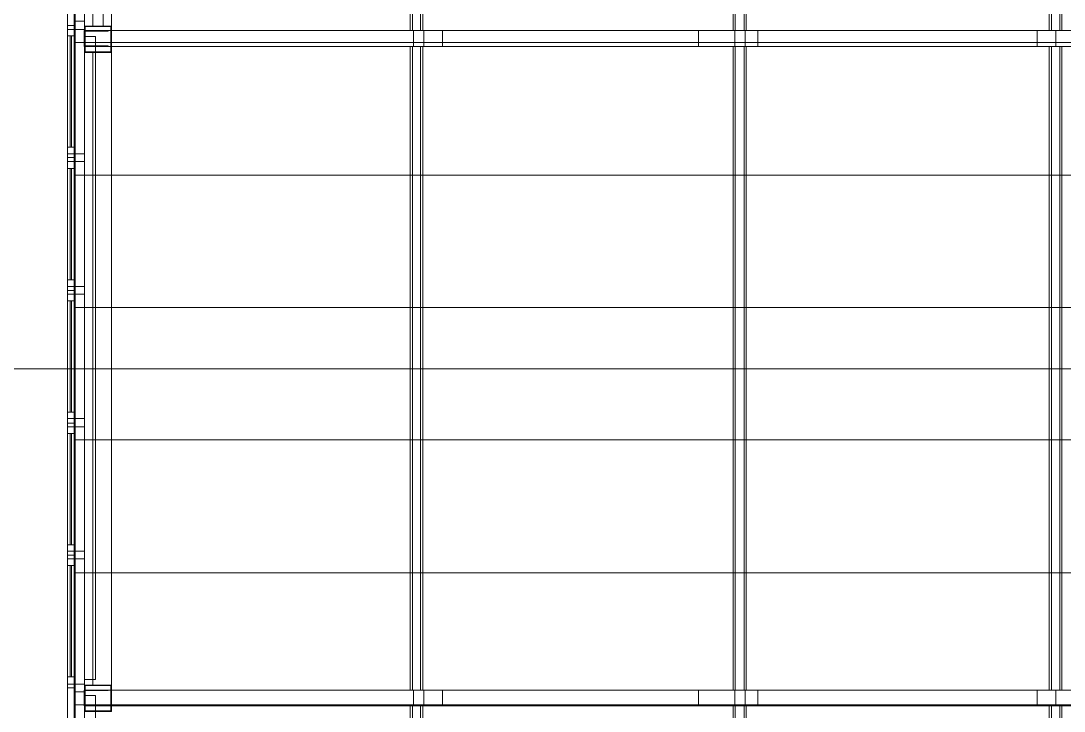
# Model space of a CAD drawing. Header units: centimetres. Extents: x 2816 to 28192, y 2553 to 18332.
# Drawn here: x 6636 to 8636, y 7887 to 9210 of the extents above; entities that cross this region are included whole.
import ezdxf

# ---------------------------------------------------------------- set-up
doc = ezdxf.new("R2010")
doc.units = ezdxf.units.CM
for name, color, linetype in [('PDF_Dera 3D', 7, 'Continuous'), ('PDF_Dyert dhe Dritaret 2D', 7, 'Continuous'), ('PDF_Kaprijatat', 7, 'Continuous'), ('PDF_Numrat e Kuotimit', 7, 'Continuous'), ('PDF_Paneli', 30, 'Continuous'), ('PDF_Shtyllat e Paneleve', 7, 'Continuous'), ('PDF_Themeli', 7, 'Continuous'), ('PDF_Trajet', 7, 'Continuous')]:
    doc.layers.add(name, color=color, linetype=linetype)
doc.layers.add('PDF_Panel Kulmii', color=7, linetype='Continuous', true_color=0xfafafa)
doc.layers.add('PDF_Shtyllat', color=7, linetype='Continuous', true_color=0xfafafa)

msp = doc.modelspace()

# ---------------------------------------------------------------- linework, layer by layer
at = {"layer": 'PDF_Dera 3D', "lineweight": 0}
for points in [[(6725.3, 9193.8), (6725.3, 9193.8)], [(6737.9, 8955.2), (6737.9, 9193.8), (6725.3, 9193.8), (6725.3, 8955.2)], [(6737.9, 9193.8), (6737.9, 8955.2), (6725.3, 8955.2), (6725.3, 9193.8), (6737.9, 9193.8)], [(6725.3, 9193.8), (6725.3, 9193.8)], [(6737.9, 9193.8), (6737.9, 9193.8)], [(6737.9, 9193.8), (6737.9, 9193.8)], [(6737.9, 9181.2), (6725.3, 9181.2)], [(6737.9, 9181.2), (6725.3, 9181.2)], [(6725.3, 8967.8), (6725.3, 9181.2), (6725.3, 8967.8)], [(6725.3, 9181.2), (6725.3, 9181.2)], [(6725.3, 9181.2), (6725.3, 9181.2)], [(6730.5, 9181.2), (6730.5, 9181.2)], [(6732.6, 8967.8), (6732.6, 9181.2), (6730.5, 9181.2), (6730.5, 8967.8)], [(6732.6, 9181.2), (6732.6, 8967.8), (6730.5, 8967.8), (6730.5, 9181.2), (6732.6, 9181.2)], [(6730.5, 9181.2), (6730.5, 9181.2)], [(6732.6, 9181.2), (6732.6, 9181.2)], [(6737.9, 9181.2), (6737.9, 8967.8), (6737.9, 9181.2)], [(6737.9, 9181.2), (6737.9, 9181.2)], [(6737.9, 9181.2), (6737.9, 9181.2)], [(6737.9, 8967.8), (6725.3, 8967.8), (6737.9, 8967.8)], [(6725.3, 8967.8), (6725.3, 8967.8)], [(6725.3, 8967.8), (6725.3, 8967.8)], [(6732.6, 8967.8), (6730.5, 8967.8)], [(6730.5, 8967.8), (6730.5, 8967.8)], [(6730.5, 8967.8), (6730.5, 8967.8)], [(6732.6, 8967.8), (6732.6, 8967.8)], [(6732.6, 8967.8), (6732.6, 8967.8)], [(6737.9, 8967.8), (6737.9, 8967.8)], [(6737.9, 8967.8), (6737.9, 8967.8)], [(6737.9, 8955.2), (6725.3, 8955.2)], [(6725.3, 8955.2), (6725.3, 8955.2)], [(6725.3, 8955.2), (6725.3, 8955.2)], [(6737.9, 8955.2), (6737.9, 8955.2)], [(6737.9, 8955.2), (6737.9, 8955.2)], [(6725.3, 8940.5), (6725.3, 8940.5)], [(6737.9, 8700.9), (6737.9, 8940.5), (6725.3, 8940.5), (6725.3, 8700.9)], [(6737.9, 8940.5), (6737.9, 8700.9), (6725.3, 8700.9), (6725.3, 8940.5), (6737.9, 8940.5)], [(6725.3, 8940.5), (6725.3, 8940.5)], [(6737.9, 8926.8), (6725.3, 8926.8)], [(6737.9, 8926.8), (6725.3, 8926.8)], [(6725.3, 8713.5), (6725.3, 8926.8), (6725.3, 8713.5)], [(6725.3, 8926.8), (6725.3, 8926.8)], [(6725.3, 8926.8), (6725.3, 8926.8)], [(6730.5, 8926.8), (6730.5, 8926.8)], [(6732.6, 8713.5), (6732.6, 8926.8), (6730.5, 8926.8), (6730.5, 8713.5)], [(6732.6, 8926.8), (6732.6, 8713.5), (6730.5, 8713.5), (6730.5, 8926.8), (6732.6, 8926.8)], [(6730.5, 8926.8), (6730.5, 8926.8)], [(6732.6, 8926.8), (6732.6, 8926.8)], [(6737.9, 8940.5), (6737.9, 8940.5)], [(6737.9, 8940.5), (6737.9, 8940.5)], [(6737.9, 8926.8), (6737.9, 8713.5), (6737.9, 8926.8)], [(6737.9, 8926.8), (6737.9, 8926.8)], [(6737.9, 8926.8), (6737.9, 8926.8)], [(6737.9, 8713.5), (6725.3, 8713.5), (6737.9, 8713.5)], [(6725.3, 8713.5), (6725.3, 8713.5)], [(6725.3, 8713.5), (6725.3, 8713.5)], [(6732.6, 8713.5), (6730.5, 8713.5)], [(6730.5, 8713.5), (6730.5, 8713.5)], [(6730.5, 8713.5), (6730.5, 8713.5)], [(6732.6, 8713.5), (6732.6, 8713.5)], [(6732.6, 8713.5), (6732.6, 8713.5)], [(6737.9, 8713.5), (6737.9, 8713.5)], [(6737.9, 8713.5), (6737.9, 8713.5)], [(6737.9, 8700.9), (6725.3, 8700.9)], [(6725.3, 8700.9), (6725.3, 8700.9)], [(6725.3, 8700.9), (6725.3, 8700.9)], [(6725.3, 8686.1), (6725.3, 8686.1)], [(6737.9, 8447.5), (6737.9, 8686.1), (6725.3, 8686.1), (6725.3, 8447.5)], [(6737.9, 8686.1), (6737.9, 8447.5), (6725.3, 8447.5), (6725.3, 8686.1), (6737.9, 8686.1)], [(6725.3, 8686.1), (6725.3, 8686.1)], [(6737.9, 8700.9), (6737.9, 8700.9)], [(6737.9, 8700.9), (6737.9, 8700.9)], [(6737.9, 8686.1), (6737.9, 8686.1)], [(6737.9, 8686.1), (6737.9, 8686.1)], [(6737.9, 8673.5), (6725.3, 8673.5)], [(6737.9, 8673.5), (6725.3, 8673.5)], [(6725.3, 8460.2), (6725.3, 8673.5), (6725.3, 8460.2)], [(6725.3, 8673.5), (6725.3, 8673.5)], [(6725.3, 8673.5), (6725.3, 8673.5)], [(6730.5, 8673.5), (6730.5, 8673.5)], [(6732.6, 8460.2), (6732.6, 8673.5), (6730.5, 8673.5), (6730.5, 8460.2)], [(6732.6, 8673.5), (6732.6, 8460.2), (6730.5, 8460.2), (6730.5, 8673.5), (6732.6, 8673.5)], [(6730.5, 8673.5), (6730.5, 8673.5)], [(6732.6, 8673.5), (6732.6, 8673.5)], [(6737.9, 8673.5), (6737.9, 8460.2), (6737.9, 8673.5)], [(6737.9, 8673.5), (6737.9, 8673.5)], [(6737.9, 8673.5), (6737.9, 8673.5)], [(6737.9, 8460.2), (6725.3, 8460.2), (6737.9, 8460.2)], [(6725.3, 8460.2), (6725.3, 8460.2)], [(6725.3, 8460.2), (6725.3, 8460.2)], [(6737.9, 8447.5), (6725.3, 8447.5)], [(6725.3, 8447.5), (6725.3, 8447.5)], [(6725.3, 8447.5), (6725.3, 8447.5)], [(6732.6, 8460.2), (6730.5, 8460.2)], [(6730.5, 8460.2), (6730.5, 8460.2)], [(6730.5, 8460.2), (6730.5, 8460.2)], [(6732.6, 8460.2), (6732.6, 8460.2)], [(6732.6, 8460.2), (6732.6, 8460.2)], [(6737.9, 8460.2), (6737.9, 8460.2)], [(6737.9, 8460.2), (6737.9, 8460.2)], [(6737.9, 8447.5), (6737.9, 8447.5)], [(6737.9, 8447.5), (6737.9, 8447.5)], [(6725.3, 8431.8), (6725.3, 8431.8)], [(6737.9, 8193.2), (6737.9, 8431.8), (6725.3, 8431.8), (6725.3, 8193.2)], [(6737.9, 8431.8), (6737.9, 8193.2), (6725.3, 8193.2), (6725.3, 8431.8), (6737.9, 8431.8)], [(6725.3, 8431.8), (6725.3, 8431.8)], [(6737.9, 8431.8), (6737.9, 8431.8)], [(6737.9, 8431.8), (6737.9, 8431.8)], [(6737.9, 8419.2), (6725.3, 8419.2)], [(6737.9, 8419.2), (6725.3, 8419.2)], [(6725.3, 8205.8), (6725.3, 8419.2), (6725.3, 8205.8)], [(6725.3, 8419.2), (6725.3, 8419.2)], [(6725.3, 8419.2), (6725.3, 8419.2)], [(6730.5, 8419.2), (6730.5, 8419.2)], [(6732.6, 8205.8), (6732.6, 8419.2), (6730.5, 8419.2), (6730.5, 8205.8)], [(6732.6, 8419.2), (6732.6, 8205.8), (6730.5, 8205.8), (6730.5, 8419.2), (6732.6, 8419.2)], [(6730.5, 8419.2), (6730.5, 8419.2)], [(6732.6, 8419.2), (6732.6, 8419.2)], [(6737.9, 8419.2), (6737.9, 8205.8), (6737.9, 8419.2)], [(6737.9, 8419.2), (6737.9, 8419.2)], [(6737.9, 8419.2), (6737.9, 8419.2)], [(6737.9, 8205.8), (6725.3, 8205.8), (6737.9, 8205.8)], [(6725.3, 8205.8), (6725.3, 8205.8)], [(6725.3, 8205.8), (6725.3, 8205.8)], [(6732.6, 8205.8), (6730.5, 8205.8)], [(6730.5, 8205.8), (6730.5, 8205.8)], [(6730.5, 8205.8), (6730.5, 8205.8)], [(6732.6, 8205.8), (6732.6, 8205.8)], [(6732.6, 8205.8), (6732.6, 8205.8)], [(6737.9, 8205.8), (6737.9, 8205.8)], [(6737.9, 8205.8), (6737.9, 8205.8)], [(6737.9, 8193.2), (6725.3, 8193.2)], [(6725.3, 8193.2), (6725.3, 8193.2)], [(6725.3, 8193.2), (6725.3, 8193.2)], [(6737.9, 8193.2), (6737.9, 8193.2)], [(6737.9, 8193.2), (6737.9, 8193.2)], [(6725.3, 8178.5), (6725.3, 8178.5)], [(6737.9, 7938.8), (6737.9, 8178.5), (6725.3, 8178.5), (6725.3, 7938.8)], [(6737.9, 8178.5), (6737.9, 7938.8), (6725.3, 7938.8), (6725.3, 8178.5), (6737.9, 8178.5)], [(6725.3, 8178.5), (6725.3, 8178.5)], [(6737.9, 8165.9), (6725.3, 8165.9)], [(6737.9, 8165.9), (6725.3, 8165.9)], [(6725.3, 7952.5), (6725.3, 8165.9), (6725.3, 7952.5)], [(6725.3, 8165.9), (6725.3, 8165.9)], [(6725.3, 8165.9), (6725.3, 8165.9)], [(6730.5, 8165.9), (6730.5, 8165.9)], [(6732.6, 7952.5), (6732.6, 8165.9), (6730.5, 8165.9), (6730.5, 7952.5)], [(6732.6, 8165.9), (6732.6, 7952.5), (6730.5, 7952.5), (6730.5, 8165.9), (6732.6, 8165.9)], [(6730.5, 8165.9), (6730.5, 8165.9)], [(6732.6, 8165.9), (6732.6, 8165.9)], [(6737.9, 8178.5), (6737.9, 8178.5)], [(6737.9, 8178.5), (6737.9, 8178.5)], [(6737.9, 8165.9), (6737.9, 7952.5), (6737.9, 8165.9)], [(6737.9, 8165.9), (6737.9, 8165.9)], [(6737.9, 8165.9), (6737.9, 8165.9)], [(6737.9, 7952.5), (6725.3, 7952.5), (6737.9, 7952.5)], [(6725.3, 7952.5), (6725.3, 7952.5)], [(6725.3, 7952.5), (6725.3, 7952.5)], [(6732.6, 7952.5), (6730.5, 7952.5)], [(6730.5, 7952.5), (6730.5, 7952.5)], [(6730.5, 7952.5), (6730.5, 7952.5)], [(6732.6, 7952.5), (6732.6, 7952.5)], [(6732.6, 7952.5), (6732.6, 7952.5)], [(6737.9, 7952.5), (6737.9, 7952.5)], [(6737.9, 7952.5), (6737.9, 7952.5)], [(6737.9, 7938.8), (6725.3, 7938.8)], [(6725.3, 7938.8), (6725.3, 7938.8)], [(6725.3, 7938.8), (6725.3, 7938.8)], [(6737.9, 7938.8), (6737.9, 7938.8)], [(6737.9, 7938.8), (6737.9, 7938.8)]]:
    msp.add_lwpolyline(points, dxfattribs=at)
at = {"layer": 'PDF_Dyert dhe Dritaret 2D', "lineweight": 0}
for points in [[(6725.3, 8955.2), (6725.3, 9193.8)], [(6725.3, 9193.8), (6737.9, 9193.8)], [(6737.9, 9193.8), (6737.9, 8955.2)], [(6725.3, 9181.2), (6737.9, 9181.2)], [(6730.5, 8967.8), (6730.5, 9181.2)], [(6732.6, 9181.2), (6732.6, 8967.8)], [(6737.9, 8967.8), (6725.3, 8967.8)], [(6737.9, 8955.2), (6725.3, 8955.2)], [(6725.3, 8700.9), (6725.3, 8940.5)], [(6725.3, 8940.5), (6737.9, 8940.5)], [(6725.3, 8926.8), (6737.9, 8926.8)], [(6730.5, 8713.5), (6730.5, 8926.8)], [(6732.6, 8926.8), (6732.6, 8713.5)], [(6737.9, 8940.5), (6737.9, 8700.9)], [(6737.9, 8713.5), (6725.3, 8713.5)], [(6737.9, 8700.9), (6725.3, 8700.9)], [(6725.3, 8447.5), (6725.3, 8686.1)], [(6725.3, 8686.1), (6737.9, 8686.1)], [(6737.9, 8686.1), (6737.9, 8447.5)], [(6725.3, 8673.5), (6737.9, 8673.5)], [(6730.5, 8460.2), (6730.5, 8673.5)], [(6732.6, 8673.5), (6732.6, 8460.2)], [(6737.9, 8460.2), (6725.3, 8460.2)], [(6737.9, 8447.5), (6725.3, 8447.5)], [(6725.3, 8193.2), (6725.3, 8431.8)], [(6725.3, 8431.8), (6737.9, 8431.8)], [(6737.9, 8431.8), (6737.9, 8193.2)], [(6725.3, 8419.2), (6737.9, 8419.2)], [(6730.5, 8205.8), (6730.5, 8419.2)], [(6732.6, 8419.2), (6732.6, 8205.8)], [(6737.9, 8205.8), (6725.3, 8205.8)], [(6737.9, 8193.2), (6725.3, 8193.2)], [(6725.3, 7938.8), (6725.3, 8178.5)], [(6725.3, 8178.5), (6737.9, 8178.5)], [(6725.3, 8165.9), (6737.9, 8165.9)], [(6730.5, 7952.5), (6730.5, 8165.9)], [(6732.6, 8165.9), (6732.6, 7952.5)], [(6737.9, 8178.5), (6737.9, 7938.8)], [(6737.9, 7952.5), (6725.3, 7952.5)], [(6737.9, 7938.8), (6725.3, 7938.8)]]:
    msp.add_lwpolyline(points, dxfattribs=at)
at = {"layer": 'PDF_Kaprijatat', "lineweight": 0}
for points in [[(7382.2, 10424.6), (7386.4, 10424.6), (7386.4, 9191.7)], [(7402.2, 10424.6), (7382.2, 10424.6), (7382.2, 9191.7)], [(7402.2, 9191.7), (7406.4, 9191.7), (7406.4, 10424.6), (7402.2, 10424.6), (7402.2, 9191.7)], [(8001.3, 10424.6), (8005.5, 10424.6), (8005.5, 9191.7)], [(8022.3, 10424.6), (8001.3, 10424.6), (8001.3, 9191.7)], [(8022.3, 9191.7), (8026.5, 9191.7), (8026.5, 10424.6), (8022.3, 10424.6), (8022.3, 9191.7)], [(8607.7, 10424.6), (8612, 10424.6), (8612, 9191.7)], [(8627.7, 10424.6), (8607.7, 10424.6), (8607.7, 9191.7)], [(8627.7, 9191.7), (8631.9, 9191.7), (8631.9, 10424.6), (8627.7, 10424.6), (8627.7, 9191.7)], [(6803.1, 9161.2), (6803.1, 9162.3), (6756.8, 9162.3), (6756.8, 9190.6), (6803.1, 9190.6), (6803.1, 9191.7)], [(6756.8, 9161.2), (6756.8, 9191.7)], [(9246.8, 9191.7), (11735.7, 9191.7), (6756.8, 9191.7), (9246.8, 9191.7)], [(6756.8, 9191.7), (6756.8, 9161.2)], [(6756.8, 9191.7), (6756.8, 9191.7)], [(6756.8, 9191.7), (6756.8, 9191.7)], [(6756.8, 9190.6), (6802, 9190.6), (6803.1, 9190.6)], [(6756.8, 9190.6), (6756.8, 9190.6)], [(6802, 9190.6), (6802, 9191.7), (6803.1, 9191.7)], [(6803.1, 9191.7), (7388.5, 9191.7), (6802, 9191.7)], [(6802, 9191.7), (6802, 9191.7)], [(6802, 9190.6), (6802, 9190.6)], [(6803.1, 9191.7), (6803.1, 9191.7)], [(6803.1, 9190.6), (6803.1, 9190.6)], [(7382.2, 9191.7), (7386.4, 9191.7)], [(7402.2, 9191.7), (7382.2, 9191.7)], [(7382.2, 9191.7), (7382.2, 9191.7)], [(7386.4, 9191.7), (7406.4, 9191.7)], [(7386.4, 9191.7), (7386.4, 9191.7)], [(7388.5, 9191.7), (7388.5, 9161.2)], [(7388.5, 9191.7), (7388.5, 9161.2)], [(7388.5, 9191.7), (7388.5, 9191.7)], [(7402.2, 9191.7), (7402.2, 9191.7)], [(7406.4, 9191.7), (7406.4, 9191.7)], [(7408.5, 9191.7), (7935.1, 9191.7)], [(7408.5, 9161.2), (7408.5, 9191.7), (7408.5, 9161.2)], [(7408.5, 9191.7), (7408.5, 9191.7)], [(7935.1, 9191.7), (7408.5, 9191.7)], [(7408.5, 9191.7), (7408.5, 9191.7)], [(7408.5, 9191.7), (7408.5, 9191.7)], [(7444.2, 9191.7), (7444.2, 9161.2)], [(7444.2, 9191.7), (8004.4, 9191.7), (8004.4, 9161.2), (7444.2, 9161.2)], [(7444.2, 9191.7), (8004.4, 9191.7)], [(7444.2, 9191.7), (7444.2, 9191.7)], [(7935.1, 9191.7), (7935.1, 9161.2)], [(7935.1, 9191.7), (7935.1, 9191.7)], [(8001.3, 9191.7), (8005.5, 9191.7)], [(8022.3, 9191.7), (8001.3, 9191.7)], [(8001.3, 9191.7), (8001.3, 9191.7)], [(8004.4, 9161.2), (8004.4, 9191.7)], [(8004.4, 9191.7), (8004.4, 9191.7)], [(8005.5, 9191.7), (8026.5, 9191.7)], [(8005.5, 9191.7), (8005.5, 9191.7)], [(8022.3, 9191.7), (8022.3, 9191.7)], [(8584.6, 9191.7), (8024.4, 9191.7)], [(8024.4, 9191.7), (8024.4, 9161.2)], [(8024.4, 9191.7), (8024.4, 9161.2)], [(8024.4, 9191.7), (8584.6, 9191.7)], [(8024.4, 9191.7), (8024.4, 9191.7)], [(8024.4, 9191.7), (8024.4, 9191.7)], [(8026.5, 9191.7), (8026.5, 9191.7)], [(8620.4, 9161.2), (8620.4, 9191.7), (8048.6, 9191.7)], [(8048.6, 9161.2), (8048.6, 9191.7)], [(8620.4, 9191.7), (8048.6, 9191.7)], [(8048.6, 9191.7), (8048.6, 9191.7)], [(8584.6, 9161.2), (8584.6, 9191.7)], [(8584.6, 9191.7), (8584.6, 9191.7)], [(8607.7, 9191.7), (8612, 9191.7)], [(8627.7, 9191.7), (8607.7, 9191.7)], [(8607.7, 9191.7), (8607.7, 9191.7)], [(8612, 9191.7), (8631.9, 9191.7)], [(8612, 9191.7), (8612, 9191.7)], [(8620.4, 9191.7), (8620.4, 9191.7)], [(8620.4, 9191.7), (8620.4, 9161.2)], [(8620.4, 9191.7), (8620.4, 9191.7)], [(8620.4, 9191.7), (8620.4, 9191.7)], [(8627.7, 9191.7), (8627.7, 9191.7)], [(8631.9, 9191.7), (8631.9, 9191.7)], [(6802, 9162.3), (6756.8, 9162.3)], [(6756.8, 9162.3), (6756.8, 9162.3)], [(6778.9, 9180.1), (6757.9, 9180.1)], [(6778.9, 7947.2), (6778.9, 9180.1), (6757.9, 9180.1)], [(6757.9, 7947.2), (6778.9, 7947.2), (6778.9, 9180.1)], [(6757.9, 9180.1), (6757.9, 7947.2), (6757.9, 9180.1)], [(6757.9, 9180.1), (6757.9, 9180.1)], [(6778.9, 9180.1), (6778.9, 9180.1)], [(6778.9, 9180.1), (6778.9, 9180.1)], [(6778.9, 9180.1), (6778.9, 9180.1)], [(6803.1, 9161.2), (6802, 9161.2), (6802, 9162.3), (6803.1, 9162.3)], [(6802, 9162.3), (6802, 9162.3)], [(6803.1, 9162.3), (6803.1, 9162.3)], [(9246.8, 9161.2), (6756.8, 9161.2), (11735.7, 9161.2), (9246.8, 9161.2)], [(6756.8, 9161.2), (6756.8, 9161.2)], [(6756.8, 9161.2), (6756.8, 9161.2)], [(6802, 9161.2), (7388.5, 9161.2), (6803.1, 9161.2)], [(6802, 9161.2), (6802, 9161.2)], [(6803.1, 9161.2), (6803.1, 9161.2)], [(7382.2, 9161.2), (7386.4, 9161.2), (7386.4, 7927.3), (7382.2, 7927.3)], [(7402.2, 9161.2), (7382.2, 9161.2), (7382.2, 7927.3), (7402.2, 7927.3)], [(7382.2, 9161.2), (7382.2, 9161.2)], [(7386.4, 9161.2), (7406.4, 9161.2)], [(7386.4, 9161.2), (7386.4, 9161.2)], [(7388.5, 9161.2), (7388.5, 9161.2)], [(7388.5, 9161.2), (7388.5, 9161.2)], [(7388.5, 9161.2), (7388.5, 9161.2)], [(7406.4, 9161.2), (7402.2, 9161.2), (7402.2, 7927.3), (7406.4, 7927.3), (7406.4, 9161.2)], [(7402.2, 9161.2), (7402.2, 9161.2)], [(7406.4, 9161.2), (7406.4, 9161.2)], [(7408.5, 9161.2), (7935.1, 9161.2)], [(7408.5, 9161.2), (7935.1, 9161.2)], [(7408.5, 9161.2), (7408.5, 9161.2)], [(7408.5, 9161.2), (7408.5, 9161.2)], [(7444.2, 9161.2), (8004.4, 9161.2)], [(7444.2, 9161.2), (7444.2, 9161.2)], [(7935.1, 9161.2), (7935.1, 9161.2)], [(8001.3, 9161.2), (8005.5, 9161.2), (8005.5, 7927.3), (8001.3, 7927.3)], [(8022.3, 9161.2), (8001.3, 9161.2), (8001.3, 7927.3), (8022.3, 7927.3)], [(8001.3, 9161.2), (8001.3, 9161.2)], [(8004.4, 9161.2), (8004.4, 9161.2)], [(8004.4, 9161.2), (8004.4, 9161.2)], [(8005.5, 9161.2), (8026.5, 9161.2)], [(8005.5, 9161.2), (8005.5, 9161.2)], [(8026.5, 9161.2), (8022.3, 9161.2), (8022.3, 7927.3), (8026.5, 7927.3), (8026.5, 9161.2)], [(8022.3, 9161.2), (8022.3, 9161.2)], [(8024.4, 9161.2), (8584.6, 9161.2), (8024.4, 9161.2)], [(8024.4, 9161.2), (8024.4, 9161.2)], [(8024.4, 9161.2), (8024.4, 9161.2)], [(8026.5, 9161.2), (8026.5, 9161.2)], [(8620.4, 9161.2), (8048.6, 9161.2), (8620.4, 9161.2)], [(8048.6, 9161.2), (8048.6, 9161.2)], [(8584.6, 9161.2), (8584.6, 9161.2)], [(8607.7, 9161.2), (8612, 9161.2), (8612, 7927.3), (8607.7, 7927.3)], [(8627.7, 9161.2), (8607.7, 9161.2), (8607.7, 7927.3), (8627.7, 7927.3)], [(8607.7, 9161.2), (8607.7, 9161.2)], [(8612, 9161.2), (8631.9, 9161.2)], [(8612, 9161.2), (8612, 9161.2)], [(8620.4, 9161.2), (8620.4, 9161.2)], [(8620.4, 9161.2), (8620.4, 9161.2)], [(8631.9, 9161.2), (8627.7, 9161.2), (8627.7, 7927.3), (8631.9, 7927.3), (8631.9, 9161.2)], [(8627.7, 9161.2), (8627.7, 9161.2)], [(8631.9, 9161.2), (8631.9, 9161.2)], [(6778.9, 7947.2), (6757.9, 7947.2)], [(6757.9, 7947.2), (6757.9, 7947.2)], [(6757.9, 7947.2), (6757.9, 7947.2)], [(6778.9, 7947.2), (6778.9, 7947.2)], [(6778.9, 7947.2), (6778.9, 7947.2)], [(6803.1, 7896.8), (6803.1, 7897.8), (6756.8, 7897.8), (6756.8, 7926.2), (6803.1, 7926.2), (6803.1, 7927.3)], [(6756.8, 7896.8), (6756.8, 7927.3)], [(9246.8, 7927.3), (11735.7, 7927.3), (6756.8, 7927.3), (9246.8, 7927.3)], [(6756.8, 7927.3), (6756.8, 7896.8)], [(6756.8, 7927.3), (6756.8, 7927.3)], [(6756.8, 7927.3), (6756.8, 7927.3)], [(6756.8, 7926.2), (6802, 7926.2), (6803.1, 7926.2)], [(6756.8, 7926.2), (6756.8, 7926.2)], [(6802, 7926.2), (6802, 7927.3), (6803.1, 7927.3)], [(6803.1, 7927.3), (7388.5, 7927.3), (6802, 7927.3)], [(6802, 7927.3), (6802, 7927.3)], [(6802, 7926.2), (6802, 7926.2)], [(6803.1, 7927.3), (6803.1, 7927.3)], [(6803.1, 7926.2), (6803.1, 7926.2)], [(7382.2, 7927.3), (7382.2, 7927.3)], [(7386.4, 7927.3), (7406.4, 7927.3)], [(7386.4, 7927.3), (7386.4, 7927.3)], [(7388.5, 7927.3), (7388.5, 7896.8)], [(7388.5, 7927.3), (7388.5, 7896.8)], [(7388.5, 7927.3), (7388.5, 7927.3)], [(7402.2, 7927.3), (7402.2, 7927.3)], [(7406.4, 7927.3), (7406.4, 7927.3)], [(7408.5, 7927.3), (7935.1, 7927.3)], [(7408.5, 7896.8), (7408.5, 7927.3), (7408.5, 7896.8)], [(7408.5, 7927.3), (7408.5, 7927.3)], [(7935.1, 7927.3), (7408.5, 7927.3)], [(7408.5, 7927.3), (7408.5, 7927.3)], [(7408.5, 7927.3), (7408.5, 7927.3)], [(7444.2, 7927.3), (7444.2, 7896.8)], [(7444.2, 7927.3), (8004.4, 7927.3), (8004.4, 7896.8), (7444.2, 7896.8)], [(7444.2, 7927.3), (8004.4, 7927.3)], [(7444.2, 7927.3), (7444.2, 7927.3)], [(7935.1, 7927.3), (7935.1, 7896.8)], [(7935.1, 7927.3), (7935.1, 7927.3)], [(8001.3, 7927.3), (8001.3, 7927.3)], [(8004.4, 7896.8), (8004.4, 7927.3)], [(8004.4, 7927.3), (8004.4, 7927.3)], [(8005.5, 7927.3), (8026.5, 7927.3)], [(8005.5, 7927.3), (8005.5, 7927.3)], [(8022.3, 7927.3), (8022.3, 7927.3)], [(8584.6, 7927.3), (8024.4, 7927.3)], [(8024.4, 7927.3), (8024.4, 7896.8)], [(8024.4, 7927.3), (8024.4, 7896.8)], [(8024.4, 7927.3), (8584.6, 7927.3)], [(8024.4, 7927.3), (8024.4, 7927.3)], [(8024.4, 7927.3), (8024.4, 7927.3)], [(8026.5, 7927.3), (8026.5, 7927.3)], [(8620.4, 7896.8), (8620.4, 7927.3), (8048.6, 7927.3)], [(8048.6, 7896.8), (8048.6, 7927.3)], [(8620.4, 7927.3), (8048.6, 7927.3)], [(8048.6, 7927.3), (8048.6, 7927.3)], [(8584.6, 7896.8), (8584.6, 7927.3)], [(8584.6, 7927.3), (8584.6, 7927.3)], [(8607.7, 7927.3), (8607.7, 7927.3)], [(8612, 7927.3), (8631.9, 7927.3)], [(8612, 7927.3), (8612, 7927.3)], [(8620.4, 7927.3), (8620.4, 7927.3)], [(8620.4, 7927.3), (8620.4, 7896.8)], [(8620.4, 7927.3), (8620.4, 7927.3)], [(8620.4, 7927.3), (8620.4, 7927.3)], [(8627.7, 7927.3), (8627.7, 7927.3)], [(8631.9, 7927.3), (8631.9, 7927.3)], [(6778.9, 7916.8), (6757.9, 7916.8)], [(6757.9, 6682.8), (6778.9, 6682.8), (6778.9, 7916.8), (6757.9, 7916.8)], [(6757.9, 6682.8), (6757.9, 7916.8), (6757.9, 6682.8)], [(6757.9, 7916.8), (6757.9, 7916.8)], [(6757.9, 7916.8), (6757.9, 7916.8)], [(6778.9, 6682.8), (6778.9, 7916.8)], [(6778.9, 7916.8), (6778.9, 7916.8)], [(6778.9, 7916.8), (6778.9, 7916.8)], [(6802, 7897.8), (6756.8, 7897.8)], [(6756.8, 7897.8), (6756.8, 7897.8)], [(9246.8, 7896.8), (6756.8, 7896.8), (11735.7, 7896.8), (9246.8, 7896.8)], [(6756.8, 7896.8), (6756.8, 7896.8)], [(6756.8, 7896.8), (6756.8, 7896.8)], [(6803.1, 7896.8), (6802, 7896.8), (6802, 7897.8), (6803.1, 7897.8)], [(6802, 7897.8), (6802, 7897.8)], [(6802, 7896.8), (7388.5, 7896.8), (6803.1, 7896.8)], [(6802, 7896.8), (6802, 7896.8)], [(6803.1, 7897.8), (6803.1, 7897.8)], [(6803.1, 7896.8), (6803.1, 7896.8)], [(7382.2, 7896.8), (7386.4, 7896.8), (7386.4, 6663.9)], [(7402.2, 7896.8), (7382.2, 7896.8), (7382.2, 6663.9)], [(7382.2, 7896.8), (7382.2, 7896.8)], [(7386.4, 7896.8), (7406.4, 7896.8)], [(7386.4, 7896.8), (7386.4, 7896.8)], [(7388.5, 7896.8), (7388.5, 7896.8)], [(7388.5, 7896.8), (7388.5, 7896.8)], [(7388.5, 7896.8), (7388.5, 7896.8)], [(7402.2, 6663.9), (7406.4, 6663.9), (7406.4, 7896.8), (7402.2, 7896.8), (7402.2, 6663.9)], [(7402.2, 7896.8), (7402.2, 7896.8)], [(7406.4, 7896.8), (7406.4, 7896.8)], [(7408.5, 7896.8), (7935.1, 7896.8)], [(7408.5, 7896.8), (7935.1, 7896.8)], [(7408.5, 7896.8), (7408.5, 7896.8)], [(7408.5, 7896.8), (7408.5, 7896.8)], [(7444.2, 7896.8), (8004.4, 7896.8)], [(7444.2, 7896.8), (7444.2, 7896.8)], [(7935.1, 7896.8), (7935.1, 7896.8)], [(8001.3, 7896.8), (8005.5, 7896.8), (8005.5, 6663.9)], [(8022.3, 7896.8), (8001.3, 7896.8), (8001.3, 6663.9)], [(8001.3, 7896.8), (8001.3, 7896.8)], [(8004.4, 7896.8), (8004.4, 7896.8)], [(8004.4, 7896.8), (8004.4, 7896.8)], [(8005.5, 7896.8), (8026.5, 7896.8)], [(8005.5, 7896.8), (8005.5, 7896.8)], [(8022.3, 6663.9), (8026.5, 6663.9), (8026.5, 7896.8), (8022.3, 7896.8), (8022.3, 6663.9)], [(8022.3, 7896.8), (8022.3, 7896.8)], [(8024.4, 7896.8), (8584.6, 7896.8), (8024.4, 7896.8)], [(8024.4, 7896.8), (8024.4, 7896.8)], [(8024.4, 7896.8), (8024.4, 7896.8)], [(8026.5, 7896.8), (8026.5, 7896.8)], [(8620.4, 7896.8), (8048.6, 7896.8), (8620.4, 7896.8)], [(8048.6, 7896.8), (8048.6, 7896.8)], [(8584.6, 7896.8), (8584.6, 7896.8)], [(8607.7, 7896.8), (8612, 7896.8), (8612, 6663.9)], [(8627.7, 7896.8), (8607.7, 7896.8), (8607.7, 6663.9)], [(8607.7, 7896.8), (8607.7, 7896.8)], [(8612, 7896.8), (8631.9, 7896.8)], [(8612, 7896.8), (8612, 7896.8)], [(8620.4, 7896.8), (8620.4, 7896.8)], [(8620.4, 7896.8), (8620.4, 7896.8)], [(8627.7, 6663.9), (8631.9, 6663.9), (8631.9, 7896.8), (8627.7, 7896.8), (8627.7, 6663.9)], [(8627.7, 7896.8), (8627.7, 7896.8)], [(8631.9, 7896.8), (8631.9, 7896.8)]]:
    msp.add_lwpolyline(points, dxfattribs=at)
at = {"layer": 'PDF_Numrat e Kuotimit', "lineweight": 0}
msp.add_lwpolyline([(2999.3, 8543.2), (20540.5, 8543.2)], dxfattribs=at)
at = {"layer": 'PDF_Panel Kulmii', "lineweight": 0}
for points in [[(6739, 9422.9), (6739, 9168.6)], [(6740, 9422.9), (6740, 9168.6)], [(6740, 9168.6), (9246.8, 9168.6), (9245.7, 9168.6), (6739, 9168.6), (6740, 9168.6)], [(6739, 9168.6), (6739, 9168.6)], [(6739, 9168.6), (6739, 8914.2)], [(9246.8, 9168.6), (6740, 9168.6), (6739, 9168.6), (9245.7, 9168.6)], [(6739, 9168.6), (6739, 9168.6)], [(6740, 9168.6), (6740, 9168.6)], [(6740, 9168.6), (6740, 8914.2)], [(6740, 9168.6), (6740, 9168.6)], [(6740, 8914.2), (9246.8, 8914.2), (9245.7, 8914.2), (6739, 8914.2), (6740, 8914.2)], [(6739, 8914.2), (6739, 8914.2)], [(6739, 8914.2), (6739, 8660.9)], [(9246.8, 8914.2), (6740, 8914.2), (6739, 8914.2), (9245.7, 8914.2)], [(6739, 8914.2), (6739, 8914.2)], [(6740, 8914.2), (6740, 8914.2)], [(6740, 8914.2), (6740, 8660.9)], [(6740, 8914.2), (6740, 8914.2)], [(6740, 8660.9), (9246.8, 8660.9), (9245.7, 8660.9), (6739, 8660.9), (6740, 8660.9)], [(6739, 8660.9), (6739, 8660.9)], [(6739, 8660.9), (6739, 8406.6)], [(9246.8, 8660.9), (6740, 8660.9), (6739, 8660.9), (9245.7, 8660.9)], [(6739, 8660.9), (6739, 8660.9)], [(6740, 8660.9), (6740, 8660.9)], [(6740, 8660.9), (6740, 8406.6)], [(6740, 8660.9), (6740, 8660.9)], [(6740, 8406.6), (9246.8, 8406.6), (9245.7, 8406.6), (6739, 8406.6), (6740, 8406.6)], [(6739, 8406.6), (6739, 8406.6)], [(6739, 8406.6), (6739, 8152.2)], [(9246.8, 8406.6), (6740, 8406.6), (6739, 8406.6), (9245.7, 8406.6)], [(6739, 8406.6), (6739, 8406.6)], [(6740, 8406.6), (6740, 8406.6)], [(6740, 8406.6), (6740, 8152.2)], [(6740, 8406.6), (6740, 8406.6)], [(6740, 8152.2), (9246.8, 8152.2), (9245.7, 8152.2), (6739, 8152.2), (6740, 8152.2)], [(6739, 8152.2), (6739, 8152.2)], [(6739, 8152.2), (6739, 7898.9)], [(9246.8, 8152.2), (6740, 8152.2), (6739, 8152.2), (9245.7, 8152.2)], [(6739, 8152.2), (6739, 8152.2)], [(6740, 8152.2), (6740, 8152.2)], [(6740, 8152.2), (6740, 7898.9)], [(6740, 8152.2), (6740, 8152.2)], [(6740, 7898.9), (9246.8, 7898.9), (9245.7, 7898.9), (6739, 7898.9), (6740, 7898.9)], [(6739, 7898.9), (6739, 7898.9)], [(6739, 7898.9), (6739, 7644.5)], [(9246.8, 7898.9), (6740, 7898.9), (6739, 7898.9), (9245.7, 7898.9)], [(6739, 7898.9), (6739, 7898.9)], [(6740, 7898.9), (6740, 7898.9)], [(6740, 7898.9), (6740, 7644.5)], [(6740, 7898.9), (6740, 7898.9)]]:
    msp.add_lwpolyline(points, dxfattribs=at)
at = {"layer": 'PDF_Paneli', "lineweight": 0}
for points in [[(6725.3, 9455.5), (6737.9, 9455.5), (6737.9, 9201.2), (6725.3, 9201.2), (6725.3, 9455.5), (6725.3, 9201.2)], [(6725.3, 9455.5), (6737.9, 9455.5), (6737.9, 9201.2), (6725.3, 9201.2)], [(6725.3, 9201.2), (6725.3, 9201.2)], [(6737.9, 9201.2), (6725.3, 9201.2)], [(6737.9, 9201.2), (6737.9, 8947.9), (6725.3, 8947.9)], [(6725.3, 8947.9), (6725.3, 9201.2), (6725.3, 8947.9)], [(6725.3, 9201.2), (6737.9, 9201.2), (6737.9, 8947.9), (6725.3, 8947.9)], [(6725.3, 9201.2), (6725.3, 9201.2)], [(6737.9, 9193.8), (6725.3, 9193.8), (6737.9, 9193.8)], [(6725.3, 9193.8), (6725.3, 8955.2), (6725.3, 9193.8)], [(6725.3, 9193.8), (6725.3, 9193.8)], [(6725.3, 9193.8), (6725.3, 9193.8)], [(6737.9, 9201.2), (6737.9, 9201.2)], [(6737.9, 9201.2), (6737.9, 9201.2)], [(6737.9, 9201.2), (6737.9, 9201.2)], [(6737.9, 9193.8), (6737.9, 8955.2), (6737.9, 9193.8)], [(6737.9, 9193.8), (6737.9, 9193.8)], [(6737.9, 9193.8), (6737.9, 9193.8)], [(6737.9, 8955.2), (6725.3, 8955.2)], [(6737.9, 8955.2), (6725.3, 8955.2)], [(6725.3, 8955.2), (6725.3, 8955.2)], [(6725.3, 8947.9), (6725.3, 8947.9)], [(6737.9, 8947.9), (6725.3, 8947.9)], [(6737.9, 8947.9), (6737.9, 8693.5), (6725.3, 8693.5)], [(6725.3, 8693.5), (6725.3, 8947.9), (6725.3, 8693.5)], [(6725.3, 8947.9), (6737.9, 8947.9), (6737.9, 8693.5), (6725.3, 8693.5)], [(6725.3, 8947.9), (6725.3, 8947.9)], [(6737.9, 8955.2), (6737.9, 8955.2)], [(6737.9, 8947.9), (6737.9, 8947.9)], [(6737.9, 8947.9), (6737.9, 8947.9)], [(6737.9, 8947.9), (6737.9, 8947.9)], [(6737.9, 8940.5), (6725.3, 8940.5), (6737.9, 8940.5)], [(6725.3, 8940.5), (6725.3, 8700.9), (6725.3, 8940.5)], [(6725.3, 8940.5), (6725.3, 8940.5)], [(6725.3, 8940.5), (6725.3, 8940.5)], [(6737.9, 8940.5), (6737.9, 8700.9), (6737.9, 8940.5)], [(6737.9, 8940.5), (6737.9, 8940.5)], [(6737.9, 8940.5), (6737.9, 8940.5)], [(6737.9, 8700.9), (6725.3, 8700.9)], [(6737.9, 8700.9), (6725.3, 8700.9)], [(6725.3, 8700.9), (6725.3, 8700.9)], [(6725.3, 8693.5), (6725.3, 8693.5)], [(6737.9, 8693.5), (6725.3, 8693.5)], [(6737.9, 8693.5), (6737.9, 8439.1), (6725.3, 8439.1)], [(6725.3, 8439.1), (6725.3, 8693.5), (6725.3, 8439.1)], [(6725.3, 8693.5), (6737.9, 8693.5), (6737.9, 8439.1), (6725.3, 8439.1)], [(6725.3, 8693.5), (6725.3, 8693.5)], [(6737.9, 8686.1), (6725.3, 8686.1), (6737.9, 8686.1)], [(6725.3, 8686.1), (6725.3, 8447.5), (6725.3, 8686.1)], [(6725.3, 8686.1), (6725.3, 8686.1)], [(6725.3, 8686.1), (6725.3, 8686.1)], [(6737.9, 8700.9), (6737.9, 8700.9)], [(6737.9, 8693.5), (6737.9, 8693.5)], [(6737.9, 8693.5), (6737.9, 8693.5)], [(6737.9, 8693.5), (6737.9, 8693.5)], [(6737.9, 8686.1), (6737.9, 8447.5), (6737.9, 8686.1)], [(6737.9, 8686.1), (6737.9, 8686.1)], [(6737.9, 8686.1), (6737.9, 8686.1)], [(6737.9, 8447.5), (6725.3, 8447.5)], [(6737.9, 8447.5), (6725.3, 8447.5)], [(6725.3, 8447.5), (6725.3, 8447.5)], [(6737.9, 8447.5), (6737.9, 8447.5)], [(6725.3, 8439.1), (6725.3, 8439.1)], [(6737.9, 8439.1), (6725.3, 8439.1)], [(6737.9, 8439.1), (6737.9, 8185.8), (6725.3, 8185.8)], [(6725.3, 8185.8), (6725.3, 8439.1), (6725.3, 8185.8)], [(6725.3, 8439.1), (6737.9, 8439.1), (6737.9, 8185.8), (6725.3, 8185.8)], [(6725.3, 8439.1), (6725.3, 8439.1)], [(6737.9, 8431.8), (6725.3, 8431.8), (6737.9, 8431.8)], [(6725.3, 8431.8), (6725.3, 8193.2), (6725.3, 8431.8)], [(6725.3, 8431.8), (6725.3, 8431.8)], [(6725.3, 8431.8), (6725.3, 8431.8)], [(6737.9, 8439.1), (6737.9, 8439.1)], [(6737.9, 8439.1), (6737.9, 8439.1)], [(6737.9, 8439.1), (6737.9, 8439.1)], [(6737.9, 8431.8), (6737.9, 8193.2), (6737.9, 8431.8)], [(6737.9, 8431.8), (6737.9, 8431.8)], [(6737.9, 8431.8), (6737.9, 8431.8)], [(6737.9, 8193.2), (6725.3, 8193.2)], [(6737.9, 8193.2), (6725.3, 8193.2)], [(6725.3, 8193.2), (6725.3, 8193.2)], [(6725.3, 8185.8), (6725.3, 8185.8)], [(6737.9, 8185.8), (6725.3, 8185.8)], [(6737.9, 8185.8), (6737.9, 7931.5), (6725.3, 7931.5)], [(6725.3, 7931.5), (6725.3, 8185.8), (6725.3, 7931.5)], [(6725.3, 8185.8), (6737.9, 8185.8), (6737.9, 7931.5), (6725.3, 7931.5)], [(6725.3, 8185.8), (6725.3, 8185.8)], [(6737.9, 8193.2), (6737.9, 8193.2)], [(6737.9, 8185.8), (6737.9, 8185.8)], [(6737.9, 8185.8), (6737.9, 8185.8)], [(6737.9, 8185.8), (6737.9, 8185.8)], [(6737.9, 8178.5), (6725.3, 8178.5), (6737.9, 8178.5)], [(6725.3, 8178.5), (6725.3, 7938.8), (6725.3, 8178.5)], [(6725.3, 8178.5), (6725.3, 8178.5)], [(6725.3, 8178.5), (6725.3, 8178.5)], [(6737.9, 8178.5), (6737.9, 7938.8), (6737.9, 8178.5)], [(6737.9, 8178.5), (6737.9, 8178.5)], [(6737.9, 8178.5), (6737.9, 8178.5)], [(6737.9, 7938.8), (6725.3, 7938.8)], [(6737.9, 7938.8), (6725.3, 7938.8)], [(6725.3, 7938.8), (6725.3, 7938.8)], [(6725.3, 7931.5), (6725.3, 7931.5)], [(6725.3, 7931.5), (6737.9, 7931.5), (6737.9, 7678.2), (6725.3, 7678.2), (6725.3, 7931.5), (6725.3, 7678.2)], [(6725.3, 7931.5), (6737.9, 7931.5), (6737.9, 7678.2), (6725.3, 7678.2)], [(6725.3, 7931.5), (6725.3, 7931.5)], [(6737.9, 7938.8), (6737.9, 7938.8)], [(6737.9, 7931.5), (6737.9, 7931.5)], [(6737.9, 7931.5), (6737.9, 7931.5)], [(6737.9, 7931.5), (6737.9, 7931.5)]]:
    msp.add_lwpolyline(points, dxfattribs=at)
at = {"layer": 'PDF_Shtyllat', "lineweight": 0}
for points in [[(6757.9, 9149.7), (6809.4, 9149.7), (6757.9, 9149.7), (6757.9, 9200.1)], [(6757.9, 9149.7), (6757.9, 9200.1), (6809.4, 9200.1)], [(6757.9, 9200.1), (6809.4, 9200.1), (6809.4, 9149.7)], [(6757.9, 9200.1), (6757.9, 9200.1)], [(6758.9, 9199.1), (6758.9, 9199.1)], [(6808.3, 9150.7), (6758.9, 9150.7), (6758.9, 9199.1), (6808.3, 9199.1), (6808.3, 9150.7), (6758.9, 9150.7)], [(6808.3, 9150.7), (6808.3, 9199.1), (6758.9, 9199.1), (6758.9, 9150.7)], [(6758.9, 9199.1), (6758.9, 9199.1)], [(6808.3, 9199.1), (6808.3, 9199.1)], [(6808.3, 9199.1), (6808.3, 9199.1)], [(6808.3, 9199.1), (6808.3, 9199.1)], [(6809.4, 9200.1), (6809.4, 9149.7)], [(6809.4, 9200.1), (6809.4, 9200.1)], [(6757.9, 9149.7), (6757.9, 9149.7)], [(6757.9, 9149.7), (6757.9, 9149.7)], [(6758.9, 9150.7), (6758.9, 9150.7)], [(6758.9, 9150.7), (6758.9, 9150.7)], [(6808.3, 9150.7), (6808.3, 9150.7)], [(6808.3, 9150.7), (6808.3, 9150.7)], [(6809.4, 9149.7), (6809.4, 9149.7)], [(6757.9, 7886.3), (6809.4, 7886.3), (6757.9, 7886.3), (6757.9, 7936.7)], [(6757.9, 7886.3), (6757.9, 7936.7), (6809.4, 7936.7)], [(6757.9, 7936.7), (6809.4, 7936.7), (6809.4, 7886.3)], [(6757.9, 7936.7), (6757.9, 7936.7)], [(6758.9, 7935.7), (6758.9, 7935.7)], [(6808.3, 7887.3), (6758.9, 7887.3), (6758.9, 7935.7), (6808.3, 7935.7), (6808.3, 7887.3), (6758.9, 7887.3)], [(6808.3, 7887.3), (6808.3, 7935.7), (6758.9, 7935.7), (6758.9, 7887.3)], [(6758.9, 7935.7), (6758.9, 7935.7)], [(6808.3, 7935.7), (6808.3, 7935.7)], [(6808.3, 7935.7), (6808.3, 7935.7)], [(6808.3, 7935.7), (6808.3, 7935.7)], [(6809.4, 7936.7), (6809.4, 7886.3)], [(6809.4, 7936.7), (6809.4, 7936.7)], [(6758.9, 7887.3), (6758.9, 7887.3)], [(6758.9, 7887.3), (6758.9, 7887.3)], [(6808.3, 7887.3), (6808.3, 7887.3)], [(6808.3, 7887.3), (6808.3, 7887.3)]]:
    msp.add_lwpolyline(points, dxfattribs=at)
at = {"layer": 'PDF_Shtyllat e Paneleve', "lineweight": 0}
for points in [[(6737.9, 9209.6), (6737.9, 9193.8), (6737.9, 9209.6), (6757.9, 9209.6)], [(6737.9, 9209.6), (6757.9, 9209.6), (6757.9, 9193.8)], [(6757.9, 9209.6), (6757.9, 9193.8), (6737.9, 9193.8)], [(6737.9, 9209.6), (6737.9, 9209.6)], [(6737.9, 9209.6), (6737.9, 9209.6)], [(6757.9, 9209.6), (6757.9, 9209.6)], [(6757.9, 9193.8), (6737.9, 9193.8)], [(6737.9, 9193.8), (6737.9, 9193.8)], [(6757.9, 9193.8), (6757.9, 9193.8)], [(6737.9, 8955.2), (6737.9, 8940.5), (6737.9, 8955.2), (6757.9, 8955.2)], [(6737.9, 8955.2), (6757.9, 8955.2), (6757.9, 8940.5)], [(6757.9, 8955.2), (6757.9, 8940.5), (6737.9, 8940.5)], [(6737.9, 8955.2), (6737.9, 8955.2)], [(6737.9, 8955.2), (6737.9, 8955.2)], [(6757.9, 8955.2), (6757.9, 8955.2)], [(6757.9, 8940.5), (6737.9, 8940.5)], [(6737.9, 8940.5), (6737.9, 8940.5)], [(6757.9, 8940.5), (6757.9, 8940.5)], [(6737.9, 8700.9), (6737.9, 8686.1), (6737.9, 8700.9), (6757.9, 8700.9)], [(6737.9, 8700.9), (6757.9, 8700.9), (6757.9, 8686.1)], [(6757.9, 8700.9), (6757.9, 8686.1), (6737.9, 8686.1)], [(6737.9, 8700.9), (6737.9, 8700.9)], [(6737.9, 8700.9), (6737.9, 8700.9)], [(6757.9, 8686.1), (6737.9, 8686.1)], [(6737.9, 8686.1), (6737.9, 8686.1)], [(6757.9, 8700.9), (6757.9, 8700.9)], [(6757.9, 8686.1), (6757.9, 8686.1)], [(6737.9, 8447.5), (6737.9, 8431.8), (6737.9, 8447.5), (6757.9, 8447.5)], [(6737.9, 8447.5), (6757.9, 8447.5), (6757.9, 8431.8)], [(6757.9, 8447.5), (6757.9, 8431.8), (6737.9, 8431.8)], [(6737.9, 8447.5), (6737.9, 8447.5)], [(6737.9, 8447.5), (6737.9, 8447.5)], [(6757.9, 8447.5), (6757.9, 8447.5)], [(6757.9, 8431.8), (6737.9, 8431.8)], [(6737.9, 8431.8), (6737.9, 8431.8)], [(6757.9, 8431.8), (6757.9, 8431.8)], [(6737.9, 8193.2), (6737.9, 8178.5), (6737.9, 8193.2), (6757.9, 8193.2)], [(6737.9, 8193.2), (6757.9, 8193.2), (6757.9, 8178.5)], [(6757.9, 8193.2), (6757.9, 8178.5), (6737.9, 8178.5)], [(6737.9, 8193.2), (6737.9, 8193.2)], [(6737.9, 8193.2), (6737.9, 8193.2)], [(6757.9, 8193.2), (6757.9, 8193.2)], [(6757.9, 8178.5), (6737.9, 8178.5)], [(6737.9, 8178.5), (6737.9, 8178.5)], [(6757.9, 8178.5), (6757.9, 8178.5)], [(6737.9, 7938.8), (6737.9, 7924.1), (6737.9, 7938.8), (6757.9, 7938.8)], [(6737.9, 7938.8), (6757.9, 7938.8), (6757.9, 7924.1)], [(6757.9, 7938.8), (6757.9, 7924.1), (6737.9, 7924.1)], [(6737.9, 7938.8), (6737.9, 7938.8)], [(6737.9, 7938.8), (6737.9, 7938.8)], [(6757.9, 7924.1), (6737.9, 7924.1)], [(6737.9, 7924.1), (6737.9, 7924.1)], [(6757.9, 7938.8), (6757.9, 7938.8)], [(6757.9, 7924.1), (6757.9, 7924.1)]]:
    msp.add_lwpolyline(points, dxfattribs=at)
at = {"layer": 'PDF_Themeli', "lineweight": 0}
msp.add_lwpolyline([(11769.4, 15551.7), (6725.3, 15551.7), (6725.3, 5325.9), (6725.3, 15551.7)], dxfattribs=at)
at = {"layer": 'PDF_Trajet', "lineweight": 0}
for points in [[(6809.4, 10413), (6757.9, 10413), (6757.9, 9200.1), (6809.4, 9200.1), (6809.4, 10413), (6809.4, 9200.1)], [(6809.4, 10413), (6757.9, 10413), (6757.9, 9200.1), (6809.4, 9200.1)], [(6757.9, 10413), (6773.6, 10413), (6773.6, 9200.1), (6757.9, 9200.1), (6757.9, 10413), (6757.9, 9200.1)], [(6757.9, 10413), (6773.6, 10413), (6773.6, 9200.1), (6757.9, 9200.1)], [(6793.6, 9822.3), (6793.6, 10413), (6793.6, 9806.6), (6793.6, 9200.1), (6793.6, 9791.9), (6793.6, 9200.1), (6793.6, 9806.6), (6793.6, 10413), (6793.6, 9822.3)], [(6809.4, 9806.6), (6809.4, 9200.1), (6809.4, 9791.9), (6809.4, 9200.1), (6809.4, 9806.6), (6809.4, 10413), (6809.4, 9822.3), (6809.4, 10413), (6809.4, 9806.6)], [(6757.9, 9200.1), (6757.9, 9200.1)], [(6757.9, 9200.1), (6757.9, 9200.1)], [(6773.6, 9200.1), (6773.6, 9200.1)], [(6809.4, 9200.1), (6793.6, 9200.1), (6809.4, 9200.1)], [(6809.4, 9200.1), (6793.6, 9200.1), (6809.4, 9200.1)], [(6793.6, 9200.1), (6793.6, 9200.1)], [(6793.6, 9200.1), (6793.6, 9200.1)], [(6793.6, 9200.1), (6793.6, 9200.1)], [(6809.4, 9200.1), (6809.4, 9200.1)], [(6809.4, 9200.1), (6809.4, 9200.1)], [(6809.4, 9200.1), (6809.4, 9200.1)], [(6809.4, 9200.1), (6809.4, 9200.1)], [(6809.4, 9149.7), (6757.9, 9149.7), (6757.9, 7936.7), (6809.4, 7936.7), (6809.4, 9149.7), (6809.4, 7936.7)], [(6809.4, 9149.7), (6757.9, 9149.7), (6757.9, 7936.7), (6809.4, 7936.7)], [(6757.9, 9149.7), (6757.9, 9149.7)], [(6757.9, 9149.7), (6757.9, 9149.7)], [(6757.9, 9149.7), (6773.6, 9149.7), (6773.6, 7936.7), (6757.9, 7936.7), (6757.9, 9149.7), (6757.9, 7936.7)], [(6757.9, 9149.7), (6773.6, 9149.7), (6773.6, 7936.7), (6757.9, 7936.7)], [(6757.9, 9149.7), (6757.9, 9149.7)], [(6773.6, 9149.7), (6773.6, 9149.7)], [(6773.6, 9149.7), (6773.6, 9149.7)], [(6809.4, 9149.7), (6809.4, 9149.7)], [(6757.9, 7936.7), (6757.9, 7936.7)], [(6757.9, 7936.7), (6757.9, 7936.7)], [(6773.6, 7936.7), (6773.6, 7936.7)], [(6809.4, 7936.7), (6809.4, 7936.7)]]:
    msp.add_lwpolyline(points, dxfattribs=at)

doc.saveas('drawing.dxf')
